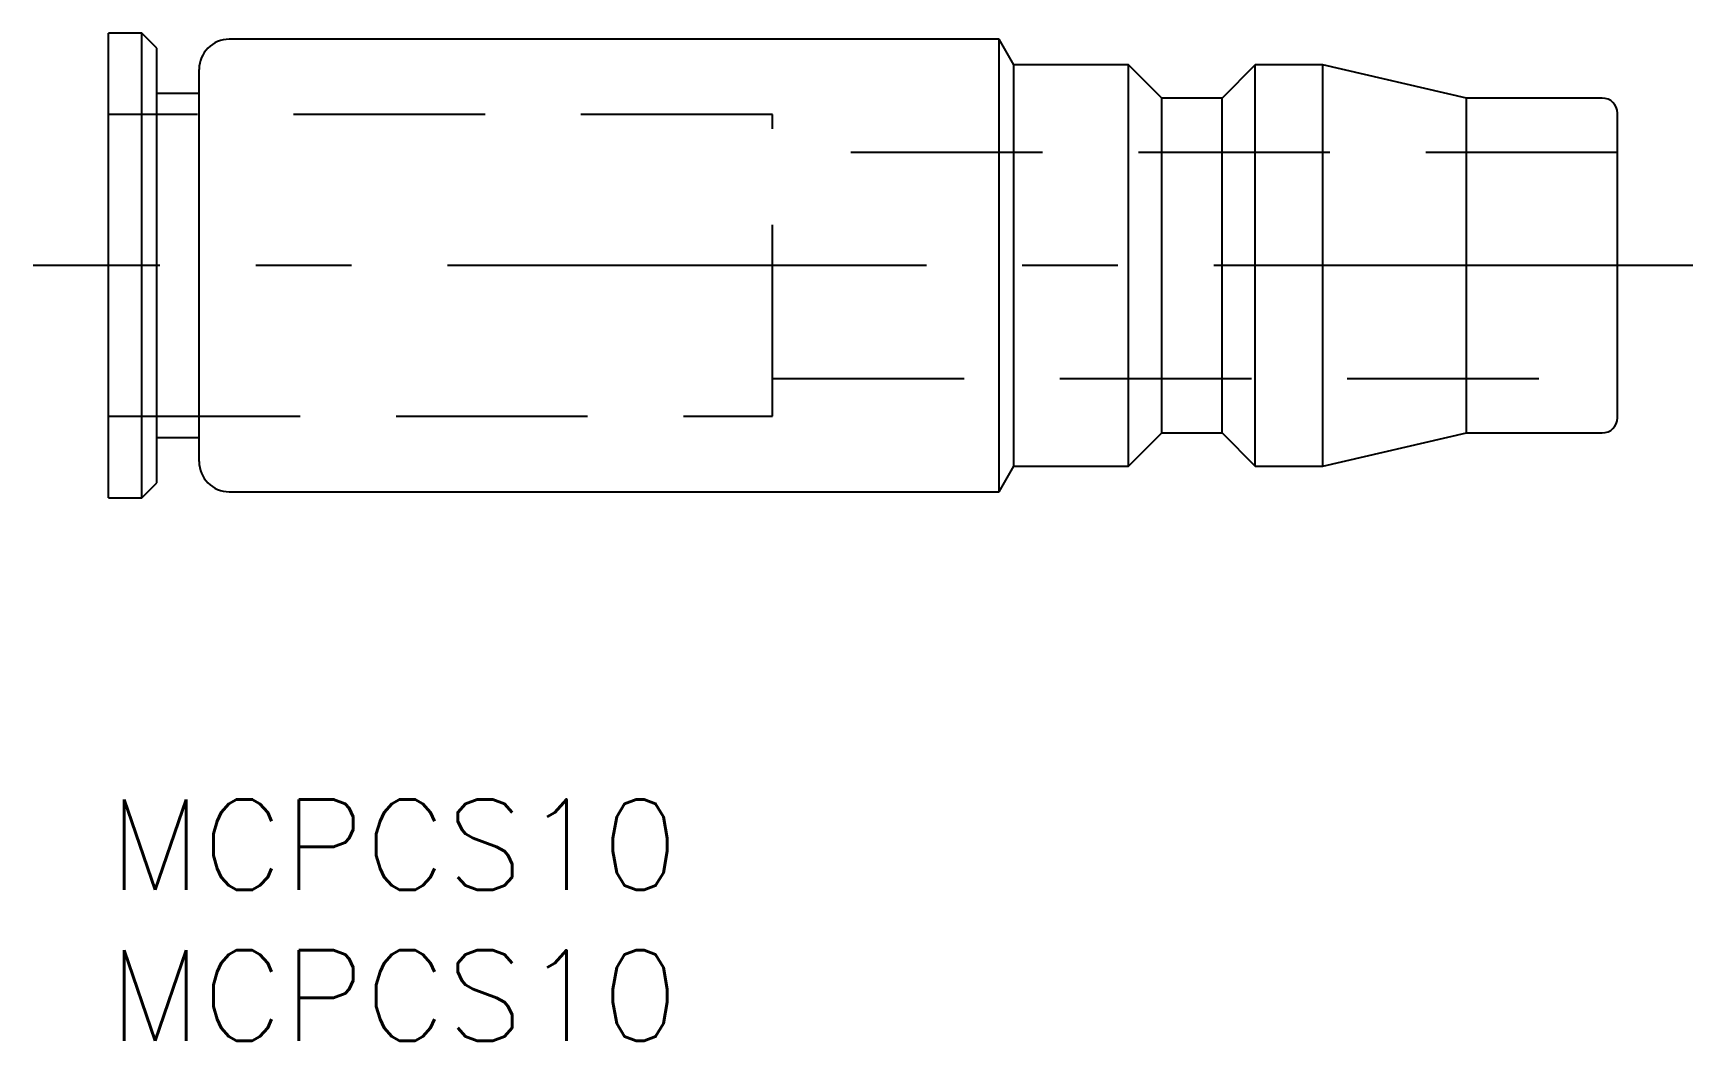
# Model space of a CAD drawing. Extents: x -2.5 to 52.5, y -8 to 25.4.
import ezdxf

# ---------------------------------------------------------------- set-up
doc = ezdxf.new("R2010")
doc.units = 0
doc.header["$LTSCALE"] = 0.5
doc.linetypes.add('CENTER', pattern=[50.8, 31.75, -6.35, 6.35, -6.35])
doc.linetypes.add('DASHED', pattern=[19.05, 12.7, -6.35])
for name, color, linetype in [('MSM_CENTER', 1, 'CENTER'), ('MSM_CONTINUOUS', 7, 'CONTINUOUS'), ('MSM_DASHED', 4, 'DASHED'), ('MSM_PART_NUMBER', 7, 'CONTINUOUS')]:
    doc.layers.add(name, color=color, linetype=linetype)
doc.styles.get("Standard").update_dxf_attribs({"font": 'txt.shx', "height": 3, "bigfont": 'bigfont.shx'})

msp = doc.modelspace()

# ---------------------------------------------------------------- linework, layer by layer
at = {"layer": 'MSM_CENTER'}
msp.add_line((52.5, 17.7), (-2.5, 17.7), dxfattribs=at)
at = {"layer": 'MSM_CONTINUOUS'}
for p, q in [((0, 10), (0, 25.4)), ((1.1, 25.4), (0, 25.4)), ((1.6, 24.9), (1.1, 25.4)), ((1.1, 10), (1.1, 25.4)), ((1.6, 10.5), (1.6, 24.9)), ((29.509, 25.2), (4, 25.2)), ((30, 24.35), (29.509, 25.2)), ((29.509, 10.2), (29.509, 25.2)), ((33.8, 24.35), (30, 24.35)), ((30, 11.05), (30, 24.35)), ((33.8, 11.05), (33.8, 24.35)), ((34.9, 23.25), (33.8, 24.35)), ((38, 24.35), (36.9, 23.25)), ((38, 11.05), (38, 24.35)), ((40.235, 24.35), (38, 24.35)), ((45, 23.25), (40.235, 24.35)), ((40.235, 11.05), (40.235, 24.35)), ((3, 11.2), (3, 24.2)), ((3, 23.4), (1.6, 23.4)), ((36.9, 23.25), (34.9, 23.25)), ((34.9, 12.15), (34.9, 23.25)), ((36.9, 12.15), (36.9, 23.25)), ((49.5, 23.25), (45, 23.25)), ((45, 12.15), (45, 23.25)), ((50, 12.65), (50, 22.75)), ((33.8, 11.05), (34.9, 12.15)), ((34.9, 12.15), (36.9, 12.15)), ((36.9, 12.15), (38, 11.05)), ((40.235, 11.05), (45, 12.15)), ((45, 12.15), (49.5, 12.15)), ((1.6, 12), (3, 12)), ((29.509, 10.2), (30, 11.05)), ((30, 11.05), (33.8, 11.05)), ((38, 11.05), (40.235, 11.05)), ((1.1, 10), (1.6, 10.5)), ((0, 10), (1.1, 10)), ((4, 10.2), (29.509, 10.2))]:
    msp.add_line(p, q, dxfattribs=at)
for centre, radius, start, end in [((4, 24.2), 1, 90, 180), ((49.5, 22.75), 0.5, 0, 90), ((49.5, 12.65), 0.5, 270, 0), ((4, 11.2), 1, 180, 270)]:
    msp.add_arc(centre, radius, start, end, dxfattribs=at)
at = {"layer": 'MSM_DASHED'}
for p, q in [((22, 22.7), (0, 22.7)), ((22, 12.7), (22, 22.7)), ((50, 21.45), (22, 21.45)), ((22, 13.95), (50, 13.95)), ((0, 12.7), (22, 12.7))]:
    msp.add_line(p, q, dxfattribs=at)

# ---------------------------------------------------------------- texts
at = {"layer": 'MSM_PART_NUMBER'}
for p in [(0, -3), (0, -8)]:
    msp.add_text('MCPCS10', height=3, dxfattribs=at).set_placement(p)

doc.saveas('drawing.dxf')
